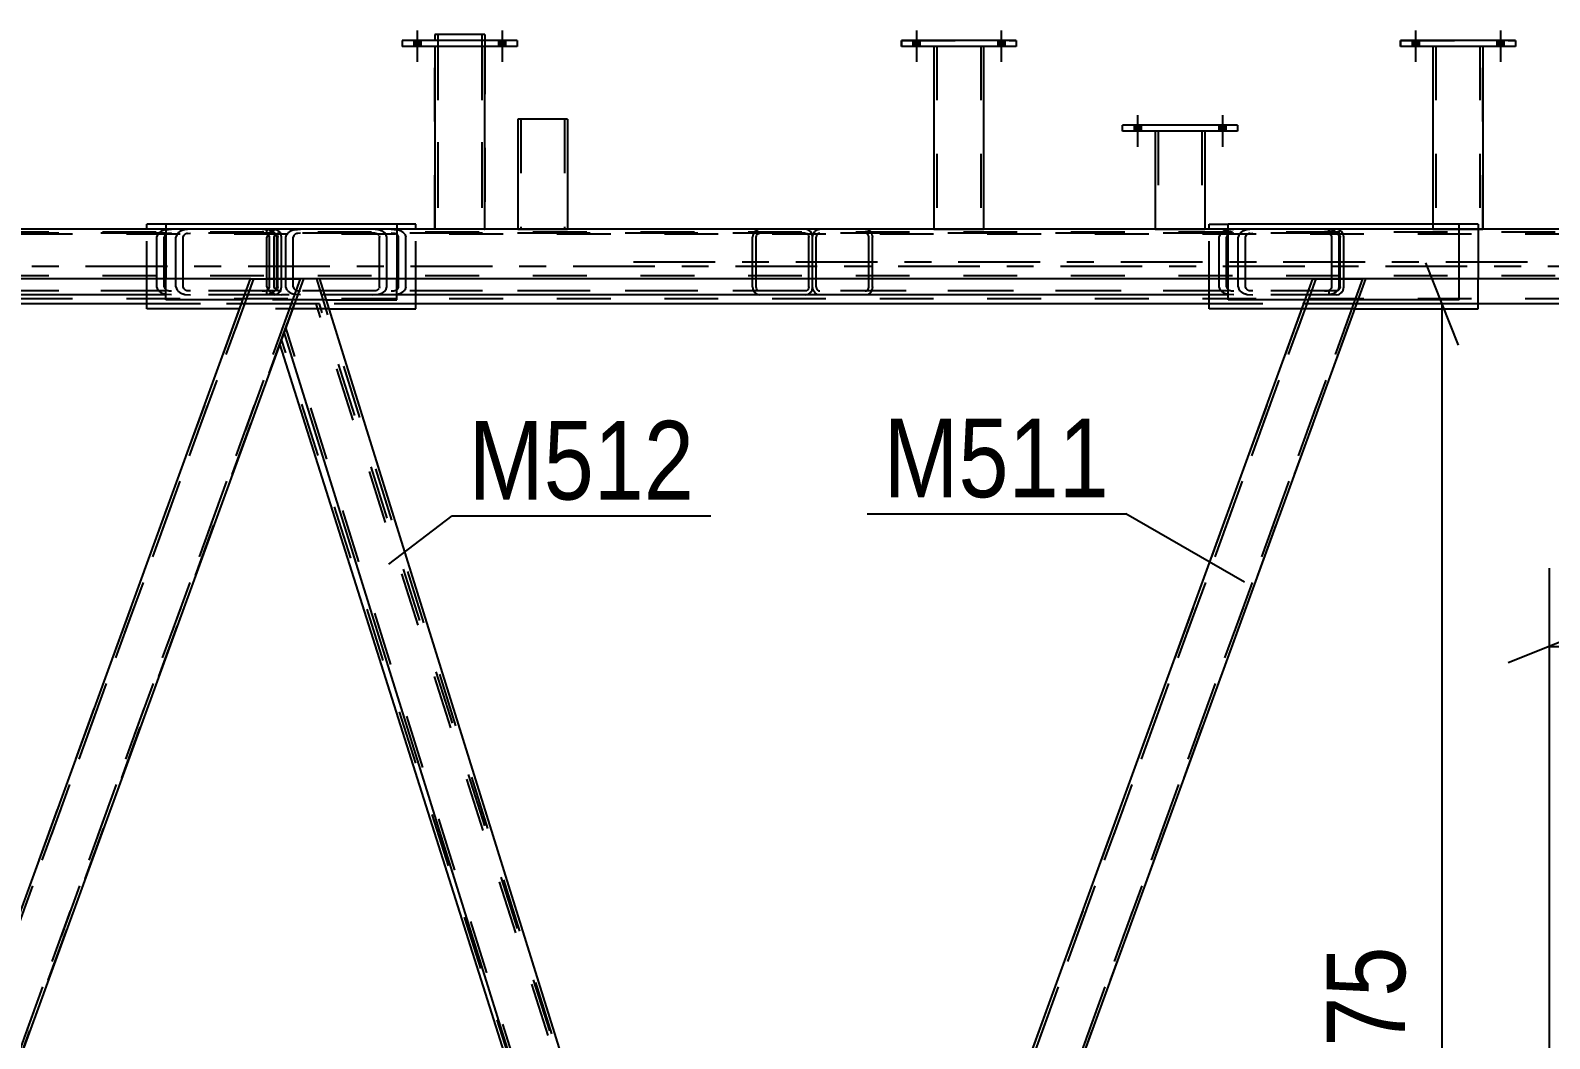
# Model space of a CAD drawing. Header units: millimetres. Extents: x -851 to 338, y -786 to 55.
# Drawn here: x 233 to 288.4, y -28.6 to 8.1 of the extents above; entities that cross this region are included whole.
import ezdxf

# ---------------------------------------------------------------- set-up
doc = ezdxf.new("R2010")
doc.units = ezdxf.units.MM
doc.linetypes.add('DXK_LINE_DOT2', pattern=[3.9198, 1.9599, -1.9599])
doc.linetypes.add('DXK_LINE_DOT3', pattern=[5.9187, 2.979, -0.9799, 0.9799, -0.9799])
doc.styles.add('Arial Narrow', font='ARIALN.TTF', dxfattribs={"height": 0.2})

# ---------------------------------------------------------------- blocks, each defined once
blk = doc.blocks.new('Part-232933133-59108 - 1369')
at = {"color": 2, "linetype": 'Continuous'}
for p, q in [((247.756, 7.564), (247.756, 0.909)), ((249.574, 0.909), (249.574, 7.564)), ((249.356, 0.908), (247.757, 0.908)), ((249.557, 0.908), (249.356, 0.908)), ((249.573, 0.908), (249.557, 0.908))]:
    blk.add_line(p, q, dxfattribs=at)
at = {"color": 7, "linetype": 'DXK_LINE_DOT2'}
for p, q in [((249.574, 7.564), (247.756, 7.564)), ((247.865, 7.564), (247.865, 0.908)), ((249.465, 7.564), (249.465, 0.908)), ((247.756, 0.909), (247.756, 0.908)), ((247.757, 0.908), (247.756, 0.908)), ((247.756, 0.908), (247.757, 0.908)), ((247.865, 0.908), (247.873, 0.908)), ((247.865, 0.908), (247.873, 0.908)), ((249.51, 0.908), (249.356, 0.908)), ((249.573, 0.908), (249.574, 0.908)), ((249.574, 0.908), (249.573, 0.908)), ((249.574, 0.909), (249.574, 0.908)), ((249.574, 0.908), (249.574, 0.909))]:
    blk.add_line(p, q, dxfattribs=at)
blk = doc.blocks.new('Bolt-232933133-59196 - 1369')
at = {"linetype": 'Continuous'}
for points in [[(283.61, 7.782), (283.356, 7.782), (283.356, 7.564), (283.61, 7.564)], [(283.61, 7.782), (283.356, 7.782), (283.356, 7.564), (283.61, 7.564)], [(286.701, 7.782), (286.447, 7.782), (286.447, 7.564), (286.701, 7.564)], [(286.701, 7.782), (286.447, 7.782), (286.447, 7.564), (286.701, 7.564)]]:
    blk.add_hatch(color=1, dxfattribs=at).paths.add_polyline_path(points)
at = {"color": 1, "linetype": 'Continuous'}
for p, q in [((283.356, 7.782), (283.356, 7.564)), ((283.356, 7.782), (283.356, 7.564)), ((283.483, 8.145), (283.483, 7)), ((283.483, 8.145), (283.483, 7)), ((283.61, 7.782), (283.61, 7.564)), ((283.61, 7.782), (283.61, 7.564)), ((286.447, 7.782), (286.447, 7.564)), ((286.447, 7.782), (286.447, 7.564)), ((286.574, 8.145), (286.574, 7)), ((286.574, 8.145), (286.574, 7)), ((286.701, 7.782), (286.701, 7.564)), ((286.701, 7.782), (286.701, 7.564))]:
    blk.add_line(p, q, dxfattribs=at)
blk = doc.blocks.new('Part-232933133-1674 - 1369')
at = {"color": 7, "linetype": 'DXK_LINE_DOT2'}
for p, q in [((312.089, 0.8), (-14.761, 0.8)), ((249.574, 0.909), (247.756, 0.909)), ((267.756, 0.909), (265.938, 0.909)), ((285.938, 0.909), (284.119, 0.909)), ((312.089, -0.8), (-14.761, -0.8)), ((243.57, -0.909), (241.036, -0.909)), ((281.668, -0.909), (279.734, -0.909))]:
    blk.add_line(p, q, dxfattribs=at)
at = {"color": 2, "linetype": 'Continuous'}
for p, q in [((247.756, 0.909), (231.392, 0.909)), ((265.938, 0.909), (249.574, 0.909)), ((284.119, 0.909), (267.756, 0.909)), ((302.301, 0.909), (285.938, 0.909)), ((241.036, -0.909), (204.873, -0.909)), ((279.734, -0.909), (243.57, -0.909)), ((312.089, -0.909), (281.668, -0.909))]:
    blk.add_line(p, q, dxfattribs=at)
blk = doc.blocks.new('Bolt-232933133-59197 - 1369')
at = {"linetype": 'Continuous'}
for points in [[(283.61, 7.782), (283.356, 7.782), (283.356, 7.564), (283.61, 7.564)], [(283.61, 7.782), (283.356, 7.782), (283.356, 7.564), (283.61, 7.564)], [(286.701, 7.782), (286.447, 7.782), (286.447, 7.564), (286.701, 7.564)], [(286.701, 7.782), (286.447, 7.782), (286.447, 7.564), (286.701, 7.564)]]:
    blk.add_hatch(color=1, dxfattribs=at).paths.add_polyline_path(points)
at = {"color": 1, "linetype": 'Continuous'}
for p, q in [((283.356, 7.782), (283.356, 7.564)), ((283.356, 7.782), (283.356, 7.564)), ((283.483, 8.145), (283.483, 7)), ((283.483, 8.145), (283.483, 7)), ((283.61, 7.782), (283.61, 7.564)), ((283.61, 7.782), (283.61, 7.564)), ((286.447, 7.782), (286.447, 7.564)), ((286.447, 7.782), (286.447, 7.564)), ((286.574, 8.145), (286.574, 7)), ((286.574, 8.145), (286.574, 7)), ((286.701, 7.782), (286.701, 7.564)), ((286.701, 7.782), (286.701, 7.564))]:
    blk.add_line(p, q, dxfattribs=at)
blk = doc.blocks.new('Part-232933133-1860 - 1369')
at = {"color": 2, "linetype": 'Continuous'}
for p, q in [((242.971, -0.909), (242.268, -2.841)), ((243.57, -0.909), (242.971, -0.909)), ((260.253, -54.431), (243.57, -0.909)), ((258.875, -56.12), (242.268, -2.841)), ((259.638, -56.12), (260.253, -54.431))]:
    blk.add_line(p, q, dxfattribs=at)
at = {"color": 7, "linetype": 'DXK_LINE_DOT2'}
for p, q in [((260.192, -54.6), (243.456, -0.909)), ((258.989, -56.12), (242.329, -2.672)), ((260.253, -54.431), (260.174, -54.65)), ((259.638, -56.12), (258.875, -56.12))]:
    blk.add_line(p, q, dxfattribs=at)
blk = doc.blocks.new('Part-232933133-59110 - 1369')
at = {"color": 2, "linetype": 'Continuous'}
for p, q in [((247.756, 8), (247.756, 7.782)), ((249.574, 8), (247.756, 8)), ((249.574, 8), (249.574, 7.782))]:
    blk.add_line(p, q, dxfattribs=at)
at = {"color": 7, "linetype": 'DXK_LINE_DOT2'}
for p, q in [((247.756, 0.908), (247.756, 7.782)), ((247.865, 8), (247.865, 0.908)), ((247.865, 8), (247.873, 8)), ((247.873, 8), (247.89, 8)), ((247.89, 8), (247.897, 8)), ((249.465, 8), (249.465, 0.908)), ((249.574, 7.782), (249.574, 0.908)), ((249.574, 0.908), (247.756, 0.908))]:
    blk.add_line(p, q, dxfattribs=at)
blk = doc.blocks.new('Part-232933133-59106 - 1369')
at = {"color": 7, "linetype": 'DXK_LINE_DOT2'}
for p, q in [((267.756, 7.564), (265.938, 7.564)), ((265.938, 7.564), (265.938, 0.908)), ((266.047, 7.564), (266.047, 0.908)), ((267.647, 7.564), (267.647, 0.908)), ((267.756, 0.908), (267.756, 7.564)), ((265.938, 0.908), (267.756, 0.908)), ((265.954, 0.908), (265.938, 0.908))]:
    blk.add_line(p, q, dxfattribs=at)
blk = doc.blocks.new('Part-232933133-1815 - 1369')
at = {"color": 7, "linetype": 'DXK_LINE_DOT2'}
for p, q in [((241.152, -0.909), (221.059, -56.114)), ((242.855, -0.909), (222.762, -56.115)), ((241.152, -0.909), (241.161, -0.909)), ((242.971, -0.909), (242.268, -2.841)), ((242.739, -0.909), (242.855, -0.909)), ((242.953, -0.909), (242.828, -0.909)), ((242.971, -0.909), (242.953, -0.909)), ((221.556, -54.431), (220.943, -56.114)), ((222.878, -56.115), (220.943, -56.114))]:
    blk.add_line(p, q, dxfattribs=at)
at = {"color": 2, "linetype": 'Continuous'}
for p, q in [((241.036, -0.909), (221.556, -54.431)), ((241.054, -0.909), (241.036, -0.909)), ((241.054, -0.909), (242.739, -0.909)), ((242.971, -0.909), (242.739, -0.909)), ((242.268, -2.841), (222.878, -56.115))]:
    blk.add_line(p, q, dxfattribs=at)
blk = doc.blocks.new('Part-232933133-2089 - 1369')
at = {"color": 2, "linetype": 'Continuous'}
for p, q in [((237.963, 1.09), (237.963, 0.909)), ((246.375, 1.09), (237.963, 1.09)), ((246.375, 1.09), (246.375, 0.909)), ((237.963, -1.673), (237.963, -0.909)), ((246.375, -1.673), (246.375, -0.909)), ((240.758, -1.673), (237.963, -1.673)), ((243.808, -1.673), (246.375, -1.673))]:
    blk.add_line(p, q, dxfattribs=at)
at = {"color": 7, "linetype": 'DXK_LINE_DOT2'}
for p, q in [((237.963, 0.909), (237.963, -0.909)), ((246.375, 0.909), (246.375, -0.909)), ((243.808, -1.673), (240.758, -1.673))]:
    blk.add_line(p, q, dxfattribs=at)
blk = doc.blocks.new('Bolt-232933133-59198 - 1369')
at = {"linetype": 'Continuous'}
for points in [[(265.428, 7.782), (265.174, 7.782), (265.174, 7.564), (265.428, 7.564)], [(265.428, 7.782), (265.174, 7.782), (265.174, 7.564), (265.428, 7.564)], [(268.519, 7.782), (268.265, 7.782), (268.265, 7.564), (268.519, 7.564)], [(268.519, 7.782), (268.265, 7.782), (268.265, 7.564), (268.519, 7.564)]]:
    blk.add_hatch(color=1, dxfattribs=at).paths.add_polyline_path(points)
at = {"color": 1, "linetype": 'Continuous'}
for p, q in [((265.174, 7.782), (265.174, 7.564)), ((265.174, 7.782), (265.174, 7.564)), ((265.301, 8.145), (265.301, 7)), ((265.301, 8.145), (265.301, 7)), ((265.428, 7.782), (265.428, 7.564)), ((265.428, 7.782), (265.428, 7.564)), ((268.265, 7.782), (268.265, 7.564)), ((268.265, 7.782), (268.265, 7.564)), ((268.392, 8.145), (268.392, 7)), ((268.392, 8.145), (268.392, 7)), ((268.519, 7.782), (268.519, 7.564)), ((268.519, 7.782), (268.519, 7.564))]:
    blk.add_line(p, q, dxfattribs=at)
blk = doc.blocks.new('Part-232933133-1887 - 1369')
at = {"color": 7, "linetype": 'DXK_LINE_DOT2'}
for p, q in [((279.403, -1.819), (259.715, -55.909)), ((279.519, -1.819), (259.831, -55.909)), ((281.221, -1.819), (261.534, -55.909)), ((261.65, -55.909), (281.337, -1.819)), ((281.337, -1.819), (279.403, -1.819)), ((259.715, -55.909), (261.65, -55.909)), ((259.733, -55.909), (259.715, -55.909))]:
    blk.add_line(p, q, dxfattribs=at)
blk = doc.blocks.new('Part-232933133-1889 - 1369')
at = {"color": 7, "linetype": 'DXK_LINE_DOT2'}
for p, q in [((242.64, -1.819), (242.11, -3.276)), ((243.555, -1.819), (242.64, -1.819)), ((260.184, -54.62), (243.441, -1.819)), ((260.245, -54.452), (243.555, -1.819)), ((258.915, -55.909), (242.171, -3.108)), ((259.715, -55.909), (260.245, -54.452)), ((258.8, -55.909), (258.742, -55.728)), ((258.8, -55.909), (259.715, -55.909))]:
    blk.add_line(p, q, dxfattribs=at)
at = {"color": 2, "linetype": 'Continuous'}
blk.add_line((258.742, -55.728), (242.11, -3.276), dxfattribs=at)
blk = doc.blocks.new('Part-232933133-1890 - 1369')
at = {"color": 7, "linetype": 'DXK_LINE_DOT2'}
for p, q in [((240.705, -1.819), (221.018, -55.91)), ((240.821, -1.819), (221.134, -55.91)), ((242.524, -1.819), (222.836, -55.91)), ((222.953, -55.91), (242.64, -1.819)), ((242.64, -1.819), (240.705, -1.819)), ((221.018, -55.91), (222.953, -55.91)), ((221.035, -55.91), (221.018, -55.91))]:
    blk.add_line(p, q, dxfattribs=at)
blk = doc.blocks.new('Part-232933133-1895 - 1369')
at = {"color": 7, "linetype": 'DXK_LINE_DOT2'}
for p, q in [((279.85, -0.909), (259.754, -56.12)), ((281.552, -0.909), (261.457, -56.121)), ((279.85, -0.909), (279.859, -0.909)), ((281.436, -0.909), (281.552, -0.909)), ((281.651, -0.909), (281.525, -0.909)), ((281.668, -0.909), (281.651, -0.909)), ((260.253, -54.431), (259.638, -56.12)), ((259.638, -56.12), (261.573, -56.121))]:
    blk.add_line(p, q, dxfattribs=at)
at = {"color": 2, "linetype": 'Continuous'}
for p, q in [((279.734, -0.909), (260.253, -54.431)), ((261.573, -56.121), (281.668, -0.909)), ((279.751, -0.909), (279.734, -0.909)), ((279.751, -0.909), (281.436, -0.909)), ((281.668, -0.909), (281.436, -0.909))]:
    blk.add_line(p, q, dxfattribs=at)
blk = doc.blocks.new('Part-232933133-1903 - 1369')
at = {"color": 7, "linetype": 'DXK_LINE_DOT2'}
for p, q in [((241.685, 0.729), (241.644, 0.618)), ((241.644, -1.2), (241.644, 0.618)), ((241.909, 0.618), (241.929, 0.673)), ((241.909, -1.2), (241.909, 0.618)), ((242.174, 0.909), (241.971, 0.887)), ((242.072, 0.752), (242.174, 0.763)), ((280.171, 0.909), (242.174, 0.909)), ((280.171, 0.763), (242.174, 0.763)), ((245.685, 0.887), (245.482, 0.909)), ((245.482, 0.763), (245.583, 0.752)), ((245.727, 0.673), (245.747, 0.618)), ((245.747, -1.2), (245.747, 0.618)), ((246.011, 0.618), (245.971, 0.729)), ((246.011, -1.2), (246.011, 0.618)), ((276.333, 0.618), (276.374, 0.729)), ((276.333, -1.2), (276.333, 0.618)), ((276.618, 0.673), (276.598, 0.618)), ((276.598, -1.2), (276.598, 0.618)), ((276.66, 0.887), (276.863, 0.909)), ((276.863, 0.763), (276.761, 0.752)), ((280.171, 0.909), (280.374, 0.887)), ((280.272, 0.752), (280.171, 0.763)), ((280.436, 0.618), (280.416, 0.673)), ((280.436, -1.2), (280.436, 0.618)), ((280.66, 0.729), (280.663, 0.721)), ((280.663, 0.721), (280.7, 0.618)), ((280.7, -1.2), (280.7, 0.618)), ((241.644, -1.2), (241.685, -1.312)), ((241.929, -1.256), (241.909, -1.2)), ((241.971, -1.469), (242.174, -1.491)), ((242.174, -1.346), (242.072, -1.335)), ((280.171, -1.346), (242.174, -1.346)), ((246.375, -1.491), (242.174, -1.491)), ((245.583, -1.335), (245.482, -1.346)), ((245.482, -1.491), (245.685, -1.469)), ((245.747, -1.2), (245.727, -1.256)), ((245.971, -1.312), (246.011, -1.2)), ((280.171, -1.491), (261.782, -1.491)), ((276.374, -1.312), (276.333, -1.2)), ((276.598, -1.2), (276.618, -1.256)), ((276.863, -1.491), (276.66, -1.469)), ((276.761, -1.335), (276.863, -1.346)), ((280.171, -1.346), (280.272, -1.335)), ((280.374, -1.469), (280.171, -1.491)), ((280.416, -1.256), (280.436, -1.2)), ((280.68, -1.256), (280.66, -1.312)), ((280.7, -1.2), (280.68, -1.256))]:
    blk.add_line(p, q, dxfattribs=at)
at = {"color": 2, "linetype": 'Continuous'}
blk.add_line((261.782, -1.491), (246.375, -1.491), dxfattribs=at)
at = {"color": 7, "linetype": 'DXK_LINE_DOT2'}
for centre, radius, start, end in [((242.053, 0.398), 0.495, 99.5181, 138.0637), ((242.113, 0.508), 0.248, 99.5181, 138.0637), ((245.542, 0.508), 0.248, 41.9361, 80.4817), ((245.603, 0.398), 0.495, 41.9361, 80.4817), ((276.742, 0.398), 0.495, 99.5181, 138.0637), ((276.802, 0.508), 0.248, 99.5181, 138.0637), ((280.231, 0.508), 0.248, 41.9361, 80.4817), ((280.292, 0.398), 0.495, 41.9361, 80.4817), ((242.053, -0.981), 0.495, 221.9361, 260.4817), ((242.113, -1.091), 0.248, 221.9361, 260.4817), ((245.542, -1.091), 0.248, 279.5181, 318.0637), ((245.603, -0.981), 0.495, 279.5181, 318.0637), ((276.742, -0.981), 0.495, 221.9361, 260.4817), ((276.802, -1.091), 0.248, 221.9361, 260.4817), ((280.231, -1.091), 0.248, 279.5181, 318.0637), ((280.292, -0.981), 0.495, 279.5181, 318.0637)]:
    blk.add_arc(centre, radius, start, end, dxfattribs=at)
blk = doc.blocks.new('Part-232933133-1906 - 1369')
at = {"color": 7, "linetype": 'DXK_LINE_DOT2'}
for p, q in [((261.518, 0.618), (261.538, 0.729)), ((261.518, -0.909), (261.518, 0.618)), ((261.538, 0.729), (261.595, 0.823)), ((261.595, 0.823), (261.681, 0.887)), ((261.66, 0.673), (261.65, 0.618)), ((261.65, -1.2), (261.65, 0.618)), ((261.689, 0.721), (261.66, 0.673)), ((261.681, 0.887), (261.782, 0.909)), ((261.732, 0.752), (261.689, 0.721)), ((261.782, 0.763), (261.732, 0.752)), ((280.602, 0.909), (261.782, 0.909)), ((280.602, 0.763), (261.782, 0.763)), ((263.437, 0.909), (263.538, 0.887)), ((263.487, 0.752), (263.437, 0.763)), ((263.53, 0.721), (263.487, 0.752)), ((263.559, 0.673), (263.53, 0.721)), ((263.538, 0.887), (263.624, 0.823)), ((263.569, 0.618), (263.559, 0.673)), ((263.569, -1.2), (263.569, 0.618)), ((263.624, 0.823), (263.681, 0.729)), ((263.681, 0.729), (263.701, 0.618)), ((263.701, -1.2), (263.701, 0.618)), ((277.064, 0.729), (277.024, 0.618)), ((277.024, -1.2), (277.024, 0.618)), ((277.288, 0.618), (277.309, 0.673)), ((277.288, -1.2), (277.288, 0.618)), ((277.553, 0.909), (277.351, 0.887)), ((277.452, 0.752), (277.553, 0.763)), ((280.342, 0.763), (280.342, 0.909)), ((280.703, 0.887), (280.602, 0.909)), ((280.602, 0.763), (280.652, 0.752)), ((280.652, 0.752), (280.695, 0.721)), ((280.695, 0.721), (280.724, 0.673)), ((280.789, 0.823), (280.703, 0.887)), ((280.724, 0.673), (280.734, 0.618)), ((280.734, -1.2), (280.734, 0.618)), ((280.846, 0.729), (280.789, 0.823)), ((280.866, 0.618), (280.846, 0.729)), ((280.866, -1.2), (280.866, 0.618)), ((261.65, -1.2), (261.66, -1.256)), ((261.66, -1.256), (261.689, -1.303)), ((261.689, -1.303), (261.732, -1.335)), ((261.732, -1.335), (261.782, -1.346)), ((280.602, -1.346), (261.782, -1.346)), ((263.437, -1.346), (263.487, -1.335)), ((263.538, -1.469), (263.437, -1.491)), ((263.487, -1.335), (263.53, -1.303)), ((263.53, -1.303), (263.559, -1.256)), ((263.624, -1.406), (263.538, -1.469)), ((263.559, -1.256), (263.569, -1.2)), ((263.681, -1.312), (263.624, -1.406)), ((263.701, -1.2), (263.681, -1.312)), ((280.602, -1.491), (276.66, -1.491)), ((277.024, -1.2), (277.064, -1.312)), ((277.309, -1.256), (277.288, -1.2)), ((277.351, -1.469), (277.553, -1.491)), ((277.553, -1.346), (277.452, -1.335)), ((280.342, -1.491), (280.342, -1.346)), ((280.652, -1.335), (280.602, -1.346)), ((280.602, -1.491), (280.703, -1.469)), ((280.695, -1.303), (280.652, -1.335)), ((280.724, -1.256), (280.695, -1.303)), ((280.703, -1.469), (280.789, -1.406)), ((280.734, -1.2), (280.724, -1.256)), ((280.789, -1.406), (280.846, -1.312)), ((280.846, -1.312), (280.866, -1.2))]:
    blk.add_line(p, q, dxfattribs=at)
at = {"color": 7, "linetype": 'DXK_LINE_DOT3'}
blk.add_line((287.562, -0.291), (254.255, -0.291), dxfattribs=at)
at = {"color": 2, "linetype": 'Continuous'}
for p, q in [((261.518, -1.2), (261.518, -0.909)), ((261.538, -1.312), (261.518, -1.2)), ((261.595, -1.406), (261.538, -1.312)), ((261.681, -1.469), (261.595, -1.406)), ((261.782, -1.491), (261.681, -1.469)), ((276.66, -1.491), (261.782, -1.491))]:
    blk.add_line(p, q, dxfattribs=at)
at = {"color": 7, "linetype": 'DXK_LINE_DOT2'}
for centre, radius, start, end in [((277.432, 0.398), 0.495, 99.5181, 138.0637), ((277.493, 0.508), 0.248, 99.5181, 138.0637), ((277.432, -0.981), 0.495, 221.9361, 260.4817), ((277.493, -1.091), 0.248, 221.9361, 260.4817)]:
    blk.add_arc(centre, radius, start, end, dxfattribs=at)
blk = doc.blocks.new('Part-232933133-1909 - 1369')
at = {"color": 7, "linetype": 'DXK_LINE_DOT2'}
for p, q in [((202.987, 0.729), (202.947, 0.618)), ((202.947, -1.2), (202.947, 0.618)), ((203.212, 0.618), (203.232, 0.673)), ((203.212, -1.2), (203.212, 0.618)), ((203.476, 0.909), (203.274, 0.887)), ((203.375, 0.752), (203.476, 0.763)), ((241.474, 0.909), (203.476, 0.909)), ((241.474, 0.763), (203.476, 0.763)), ((206.987, 0.887), (206.785, 0.909)), ((206.785, 0.763), (206.886, 0.752)), ((207.029, 0.673), (207.049, 0.618)), ((207.049, -1.2), (207.049, 0.618)), ((207.314, 0.618), (207.274, 0.729)), ((207.314, -1.2), (207.314, 0.618)), ((237.636, 0.618), (237.676, 0.729)), ((237.636, -1.2), (237.636, 0.618)), ((237.921, 0.673), (237.901, 0.618)), ((237.901, -1.2), (237.901, 0.618)), ((237.963, 0.887), (238.165, 0.909)), ((238.165, 0.763), (238.064, 0.752)), ((241.474, 0.909), (241.676, 0.887)), ((241.575, 0.752), (241.474, 0.763)), ((241.738, 0.618), (241.718, 0.673)), ((241.738, -1.2), (241.738, 0.618)), ((241.963, 0.729), (241.971, 0.708)), ((241.971, 0.708), (242.003, 0.618)), ((242.003, -1.2), (242.003, 0.618)), ((202.947, -1.2), (202.987, -1.312)), ((203.232, -1.256), (203.212, -1.2)), ((203.274, -1.469), (203.476, -1.491)), ((203.476, -1.346), (203.375, -1.335)), ((241.474, -1.346), (203.476, -1.346)), ((207.678, -1.491), (203.476, -1.491)), ((206.886, -1.335), (206.785, -1.346)), ((206.785, -1.491), (206.987, -1.469)), ((207.049, -1.2), (207.029, -1.256)), ((207.274, -1.312), (207.314, -1.2)), ((241.474, -1.491), (223.085, -1.491)), ((237.676, -1.312), (237.636, -1.2)), ((237.901, -1.2), (237.921, -1.256)), ((238.165, -1.491), (237.963, -1.469)), ((238.064, -1.335), (238.165, -1.346)), ((241.474, -1.346), (241.575, -1.335)), ((241.676, -1.469), (241.474, -1.491)), ((241.718, -1.256), (241.738, -1.2)), ((241.983, -1.256), (241.963, -1.312)), ((242.003, -1.2), (241.983, -1.256))]:
    blk.add_line(p, q, dxfattribs=at)
at = {"color": 2, "linetype": 'Continuous'}
blk.add_line((223.085, -1.491), (207.678, -1.491), dxfattribs=at)
at = {"color": 7, "linetype": 'DXK_LINE_DOT2'}
for centre, radius, start, end in [((203.356, 0.398), 0.495, 99.5181, 138.0637), ((203.416, 0.508), 0.248, 99.5181, 138.0637), ((206.845, 0.508), 0.248, 41.9361, 80.4817), ((206.905, 0.398), 0.495, 41.9361, 80.4817), ((238.045, 0.398), 0.495, 99.5181, 138.0637), ((238.105, 0.508), 0.248, 99.5181, 138.0637), ((241.534, 0.508), 0.248, 41.9361, 80.4817), ((241.594, 0.398), 0.495, 41.9361, 80.4817), ((203.356, -0.981), 0.495, 221.9361, 260.4817), ((203.416, -1.091), 0.248, 221.9361, 260.4817), ((206.845, -1.091), 0.248, 279.5181, 318.0637), ((206.905, -0.981), 0.495, 279.5181, 318.0637), ((238.045, -0.981), 0.495, 221.9361, 260.4817), ((238.105, -1.091), 0.248, 221.9361, 260.4817), ((241.534, -1.091), 0.248, 279.5181, 318.0637), ((241.594, -0.981), 0.495, 279.5181, 318.0637)]:
    blk.add_arc(centre, radius, start, end, dxfattribs=at)
blk = doc.blocks.new('Part-232933133-1912 - 1369')
at = {"color": 7, "linetype": 'DXK_LINE_DOT2'}
for p, q in [((222.82, 0.618), (222.84, 0.729)), ((222.82, -0.909), (222.82, 0.618)), ((222.84, 0.729), (222.898, 0.823)), ((222.898, 0.823), (222.984, 0.887)), ((222.963, 0.673), (222.953, 0.618)), ((222.953, -1.2), (222.953, 0.618)), ((222.991, 0.721), (222.963, 0.673)), ((222.984, 0.887), (223.085, 0.909)), ((223.034, 0.752), (222.991, 0.721)), ((223.085, 0.763), (223.034, 0.752)), ((241.904, 0.909), (223.085, 0.909)), ((241.904, 0.763), (223.085, 0.763)), ((224.739, 0.909), (224.84, 0.887)), ((224.79, 0.752), (224.739, 0.763)), ((224.833, 0.721), (224.79, 0.752)), ((224.861, 0.673), (224.833, 0.721)), ((224.84, 0.887), (224.926, 0.823)), ((224.872, 0.618), (224.861, 0.673)), ((224.872, -1.2), (224.872, 0.618)), ((224.926, 0.823), (224.984, 0.729)), ((224.984, 0.729), (225.004, 0.618)), ((225.004, -1.2), (225.004, 0.618)), ((238.367, 0.729), (238.326, 0.618)), ((238.326, -1.2), (238.326, 0.618)), ((238.591, 0.618), (238.611, 0.673)), ((238.591, -1.2), (238.591, 0.618)), ((238.856, 0.909), (238.653, 0.887)), ((238.755, 0.752), (238.856, 0.763)), ((241.644, 0.763), (241.644, 0.909)), ((242.006, 0.887), (241.904, 0.909)), ((241.904, 0.763), (241.955, 0.752)), ((241.955, 0.752), (241.998, 0.721)), ((241.998, 0.721), (242.027, 0.673)), ((242.091, 0.823), (242.006, 0.887)), ((242.027, 0.673), (242.037, 0.618)), ((242.037, -1.2), (242.037, 0.618)), ((242.149, 0.729), (242.091, 0.823)), ((242.169, 0.618), (242.149, 0.729)), ((242.169, -1.2), (242.169, 0.618)), ((222.953, -1.2), (222.963, -1.256)), ((222.963, -1.256), (222.991, -1.303)), ((222.991, -1.303), (223.034, -1.335)), ((223.034, -1.335), (223.085, -1.346)), ((241.904, -1.346), (223.085, -1.346)), ((224.739, -1.346), (224.79, -1.335)), ((224.84, -1.469), (224.739, -1.491)), ((224.79, -1.335), (224.833, -1.303)), ((224.833, -1.303), (224.861, -1.256)), ((224.926, -1.406), (224.84, -1.469)), ((224.861, -1.256), (224.872, -1.2)), ((224.984, -1.312), (224.926, -1.406)), ((225.004, -1.2), (224.984, -1.312)), ((241.904, -1.491), (237.963, -1.491)), ((238.326, -1.2), (238.367, -1.312)), ((238.611, -1.256), (238.591, -1.2)), ((238.653, -1.469), (238.856, -1.491)), ((238.856, -1.346), (238.755, -1.335)), ((241.644, -1.491), (241.644, -1.346)), ((241.955, -1.335), (241.904, -1.346)), ((241.904, -1.491), (242.006, -1.469)), ((241.998, -1.303), (241.955, -1.335)), ((242.027, -1.256), (241.998, -1.303)), ((242.006, -1.469), (242.091, -1.406)), ((242.037, -1.2), (242.027, -1.256)), ((242.091, -1.406), (242.149, -1.312)), ((242.149, -1.312), (242.169, -1.2))]:
    blk.add_line(p, q, dxfattribs=at)
at = {"color": 2, "linetype": 'Continuous'}
for p, q in [((222.82, -1.2), (222.82, -0.909)), ((222.84, -1.312), (222.82, -1.2)), ((222.898, -1.406), (222.84, -1.312)), ((222.984, -1.469), (222.898, -1.406)), ((223.085, -1.491), (222.984, -1.469)), ((237.963, -1.491), (223.085, -1.491))]:
    blk.add_line(p, q, dxfattribs=at)
at = {"color": 7, "linetype": 'DXK_LINE_DOT2'}
for centre, radius, start, end in [((238.735, 0.398), 0.495, 99.5181, 138.0637), ((238.795, 0.508), 0.248, 99.5181, 138.0637), ((238.735, -0.981), 0.495, 221.9361, 260.4817), ((238.795, -1.091), 0.248, 221.9361, 260.4817)]:
    blk.add_arc(centre, radius, start, end, dxfattribs=at)
blk = doc.blocks.new('Part-232933133-59163 - 1369')
at = {"color": 2, "linetype": 'Continuous'}
for p, q in [((252.595, 4.91), (250.777, 4.91)), ((250.777, 4.91), (250.777, 0.909)), ((252.595, 4.91), (252.595, 0.909))]:
    blk.add_line(p, q, dxfattribs=at)
at = {"color": 7, "linetype": 'DXK_LINE_DOT2'}
for p, q in [((250.886, 4.91), (250.886, 0.908)), ((250.886, 4.91), (250.894, 4.91)), ((250.894, 4.91), (250.912, 4.91)), ((250.912, 4.91), (250.918, 4.91)), ((252.486, 4.91), (252.486, 0.908)), ((250.777, 0.909), (250.777, 0.908)), ((250.777, 0.908), (252.595, 0.908)), ((252.595, 0.908), (252.595, 0.909)), ((252.595, 0.909), (252.595, 0.908))]:
    blk.add_line(p, q, dxfattribs=at)
blk = doc.blocks.new('Part-232933133-59109 - 1369')
at = {"color": 2, "linetype": 'Continuous'}
for p, q in [((246.574, 7.782), (246.574, 7.564)), ((250.756, 7.782), (246.574, 7.782)), ((250.756, 7.782), (250.756, 7.564)), ((250.756, 7.564), (246.574, 7.564))]:
    blk.add_line(p, q, dxfattribs=at)
blk = doc.blocks.new('Part-232933133-1984 - 1369')
at = {"color": 7, "linetype": 'DXK_LINE_DOT2'}
for p, q in [((309.041, 0.909), (-9.099, 0.909)), ((309.041, 0.727), (-9.099, 0.727)), ((309.041, -1.637), (-9.099, -1.637)), ((308.768, -1.819), (5.088, -1.819)), ((247.066, -1.819), (237.272, -1.819)), ((285.763, -1.819), (275.97, -1.819))]:
    blk.add_line(p, q, dxfattribs=at)
at = {"color": 7, "linetype": 'DXK_LINE_DOT3'}
blk.add_line((309.041, -0.455), (-9.099, -0.455), dxfattribs=at)
at = {"color": 2, "linetype": 'Continuous'}
for p, q in [((237.272, -1.819), (208.368, -1.819)), ((275.97, -1.819), (247.066, -1.819)), ((307.223, -1.819), (285.763, -1.819))]:
    blk.add_line(p, q, dxfattribs=at)
blk = doc.blocks.new('Part-232933133-2025 - 1369')
at = {"color": 7, "linetype": 'DXK_LINE_DOT2'}
for p, q in [((242.335, 0.618), (242.372, 0.721)), ((242.335, -1.2), (242.335, 0.618)), ((242.372, 0.721), (242.375, 0.729)), ((242.62, 0.673), (242.6, 0.618)), ((242.6, -1.2), (242.6, 0.618)), ((242.662, 0.887), (242.864, 0.909)), ((242.864, 0.763), (242.763, 0.752)), ((261.253, 0.909), (242.864, 0.909)), ((261.253, 0.763), (242.864, 0.763)), ((246.173, 0.909), (246.375, 0.887)), ((246.274, 0.752), (246.173, 0.763)), ((246.437, 0.618), (246.417, 0.673)), ((246.437, -1.2), (246.437, 0.618)), ((246.662, 0.729), (246.702, 0.618)), ((246.702, -1.2), (246.702, 0.618)), ((259.354, 0.729), (259.334, 0.618)), ((259.334, -1.2), (259.334, 0.618)), ((259.412, 0.823), (259.354, 0.729)), ((259.497, 0.887), (259.412, 0.823)), ((259.466, 0.618), (259.476, 0.673)), ((259.466, -1.2), (259.466, 0.618)), ((259.476, 0.673), (259.505, 0.721)), ((259.599, 0.909), (259.497, 0.887)), ((259.505, 0.721), (259.548, 0.752)), ((259.548, 0.752), (259.599, 0.763)), ((261.354, 0.887), (261.253, 0.909)), ((261.253, 0.763), (261.304, 0.752)), ((261.304, 0.752), (261.347, 0.721)), ((261.347, 0.721), (261.375, 0.673)), ((261.44, 0.823), (261.354, 0.887)), ((261.375, 0.673), (261.385, 0.618)), ((261.385, -1.2), (261.385, 0.618)), ((261.498, 0.729), (261.44, 0.823)), ((261.518, 0.618), (261.498, 0.729)), ((261.518, -1.2), (261.518, 0.618)), ((242.355, -1.256), (242.335, -1.2)), ((242.375, -1.312), (242.355, -1.256)), ((242.6, -1.2), (242.62, -1.256)), ((242.864, -1.491), (242.662, -1.469)), ((242.763, -1.335), (242.864, -1.346)), ((261.253, -1.346), (242.864, -1.346)), ((261.253, -1.491), (242.864, -1.491)), ((246.173, -1.346), (246.274, -1.335)), ((246.375, -1.469), (246.173, -1.491)), ((246.417, -1.256), (246.437, -1.2)), ((246.702, -1.2), (246.662, -1.312)), ((259.334, -1.2), (259.354, -1.312)), ((259.354, -1.312), (259.412, -1.406)), ((259.412, -1.406), (259.497, -1.469)), ((259.476, -1.256), (259.466, -1.2)), ((259.505, -1.303), (259.476, -1.256)), ((259.497, -1.469), (259.599, -1.491)), ((259.548, -1.335), (259.505, -1.303)), ((259.599, -1.346), (259.548, -1.335)), ((261.304, -1.335), (261.253, -1.346)), ((261.253, -1.491), (261.354, -1.469)), ((261.347, -1.303), (261.304, -1.335)), ((261.375, -1.256), (261.347, -1.303)), ((261.354, -1.469), (261.44, -1.406)), ((261.385, -1.2), (261.375, -1.256)), ((261.44, -1.406), (261.498, -1.312)), ((261.498, -1.312), (261.518, -1.2))]:
    blk.add_line(p, q, dxfattribs=at)
for centre, radius, start, end in [((242.744, 0.398), 0.495, 99.5181, 138.0637), ((242.804, 0.508), 0.248, 99.5181, 138.0637), ((246.233, 0.508), 0.248, 41.9361, 80.4817), ((246.293, 0.398), 0.495, 41.9361, 80.4817), ((242.744, -0.981), 0.495, 221.9361, 260.4817), ((242.804, -1.091), 0.248, 221.9361, 260.4817), ((246.233, -1.091), 0.248, 279.5181, 318.0637), ((246.293, -0.981), 0.495, 279.5181, 318.0637)]:
    blk.add_arc(centre, radius, start, end, dxfattribs=at)
blk = doc.blocks.new('Part-232933133-2047 - 1369')
at = {"color": 2, "linetype": 'Continuous'}
for p, q in [((275.97, 0.909), (275.97, 1.09)), ((275.97, 1.09), (276.66, 1.09)), ((285.763, -2), (285.763, -0.909)), ((275.97, -2), (275.97, -1.491)), ((279.336, -2), (275.97, -2)), ((281.271, -2), (285.763, -2))]:
    blk.add_line(p, q, dxfattribs=at)
at = {"color": 7, "linetype": 'DXK_LINE_DOT2'}
for p, q in [((275.97, -1.491), (275.97, 0.909)), ((285.763, 1.09), (276.66, 1.09)), ((285.763, 1.09), (285.763, -0.909)), ((281.271, -2), (279.336, -2))]:
    blk.add_line(p, q, dxfattribs=at)
blk = doc.blocks.new('Part-232933133-2050 - 1369')
at = {"color": 2, "linetype": 'Continuous'}
for p, q in [((237.272, 0.909), (237.272, 1.09)), ((237.963, 1.09), (237.272, 1.09)), ((247.066, 1.09), (246.375, 1.09)), ((247.066, 0.909), (247.066, 1.09)), ((237.272, -2), (237.272, -1.491)), ((247.066, -2), (247.066, -1.491)), ((240.639, -2), (237.272, -2)), ((243.91, -2), (247.066, -2))]:
    blk.add_line(p, q, dxfattribs=at)
at = {"color": 7, "linetype": 'DXK_LINE_DOT2'}
for p, q in [((237.272, -1.491), (237.272, 0.909)), ((246.375, 1.09), (237.963, 1.09)), ((247.066, -1.491), (247.066, 0.909)), ((243.91, -2), (240.639, -2))]:
    blk.add_line(p, q, dxfattribs=at)
blk = doc.blocks.new('Part-232933133-2092 - 1369')
at = {"color": 2, "linetype": 'Continuous'}
for p, q in [((284.119, 1.09), (276.66, 1.09)), ((276.66, 0.909), (276.66, 1.09)), ((276.66, -1.673), (276.66, -0.909)), ((285.073, -1.673), (285.073, -0.909)), ((279.455, -1.673), (276.66, -1.673)), ((285.073, -1.673), (281.39, -1.673))]:
    blk.add_line(p, q, dxfattribs=at)
at = {"color": 7, "linetype": 'DXK_LINE_DOT2'}
for p, q in [((276.66, -0.909), (276.66, 0.909)), ((285.073, 1.09), (284.119, 1.09)), ((285.073, -0.909), (285.073, 1.09)), ((281.39, -1.673), (279.455, -1.673))]:
    blk.add_line(p, q, dxfattribs=at)
blk = doc.blocks.new('Part-232933133-59101 - 1369')
at = {"color": 2, "linetype": 'Continuous'}
for p, q in [((282.938, 7.782), (282.938, 7.564)), ((287.119, 7.782), (282.938, 7.782)), ((287.119, 7.782), (287.119, 7.564)), ((287.119, 7.564), (282.938, 7.564))]:
    blk.add_line(p, q, dxfattribs=at)
blk = doc.blocks.new('Part-232933133-59100 - 1369')
at = {"color": 2, "linetype": 'Continuous'}
for p, q in [((284.119, 7.564), (284.119, 0.909)), ((285.938, 7.564), (285.938, 0.909)), ((285.719, 0.908), (284.121, 0.908)), ((285.921, 0.908), (285.719, 0.908)), ((285.936, 0.908), (285.921, 0.908))]:
    blk.add_line(p, q, dxfattribs=at)
at = {"color": 7, "linetype": 'DXK_LINE_DOT2'}
for p, q in [((285.938, 7.564), (284.119, 7.564)), ((284.228, 7.564), (284.228, 0.908)), ((285.828, 7.564), (285.828, 0.908)), ((284.119, 0.909), (284.119, 0.908)), ((284.121, 0.908), (284.119, 0.908)), ((284.119, 0.908), (284.121, 0.908)), ((284.228, 0.908), (284.237, 0.908)), ((284.237, 0.908), (284.254, 0.908)), ((284.254, 0.908), (284.26, 0.908)), ((285.719, 0.908), (285.874, 0.908)), ((285.936, 0.908), (285.938, 0.908)), ((285.938, 0.908), (285.936, 0.908)), ((285.938, 0.909), (285.938, 0.908)), ((285.938, 0.908), (285.938, 0.909))]:
    blk.add_line(p, q, dxfattribs=at)
blk = doc.blocks.new('Part-232933133-59102 - 1369')
at = {"color": 7, "linetype": 'DXK_LINE_DOT2'}
for p, q in [((285.938, 7.564), (284.119, 7.564)), ((284.119, 7.564), (284.119, 0.908)), ((284.228, 7.564), (284.228, 0.908)), ((285.828, 7.564), (285.828, 0.908)), ((285.938, 0.908), (285.938, 7.564)), ((284.119, 0.908), (285.938, 0.908)), ((284.136, 0.908), (284.119, 0.908))]:
    blk.add_line(p, q, dxfattribs=at)
blk = doc.blocks.new('Part-232933133-59103 - 1369')
at = {"color": 7, "linetype": 'DXK_LINE_DOT2'}
for p, q in [((282.938, 7.564), (282.938, 7.782)), ((282.938, 7.782), (287.119, 7.782)), ((287.119, 7.782), (287.119, 7.564)), ((287.119, 7.564), (282.938, 7.564))]:
    blk.add_line(p, q, dxfattribs=at)
blk = doc.blocks.new('Part-232933133-59104 - 1369')
at = {"color": 2, "linetype": 'Continuous'}
for p, q in [((265.938, 7.564), (265.938, 0.909)), ((267.756, 0.909), (267.756, 7.564)), ((267.538, 0.908), (265.939, 0.908)), ((267.739, 0.908), (267.538, 0.908)), ((267.754, 0.908), (267.739, 0.908))]:
    blk.add_line(p, q, dxfattribs=at)
at = {"color": 7, "linetype": 'DXK_LINE_DOT2'}
for p, q in [((267.756, 7.564), (265.938, 7.564)), ((266.047, 7.564), (266.047, 0.908)), ((267.647, 7.564), (267.647, 0.908)), ((265.938, 0.909), (265.938, 0.908)), ((265.939, 0.908), (265.938, 0.908)), ((265.938, 0.908), (265.939, 0.908)), ((266.047, 0.908), (266.055, 0.908)), ((266.047, 0.908), (266.055, 0.908)), ((267.692, 0.908), (267.538, 0.908)), ((267.754, 0.908), (267.756, 0.908)), ((267.756, 0.908), (267.754, 0.908)), ((267.756, 0.909), (267.756, 0.908)), ((267.756, 0.908), (267.756, 0.909))]:
    blk.add_line(p, q, dxfattribs=at)
blk = doc.blocks.new('Part-232933133-59105 - 1369')
at = {"color": 2, "linetype": 'Continuous'}
for p, q in [((264.756, 7.782), (264.756, 7.564)), ((268.938, 7.782), (264.756, 7.782)), ((268.938, 7.782), (268.938, 7.564)), ((268.938, 7.564), (264.756, 7.564))]:
    blk.add_line(p, q, dxfattribs=at)
blk = doc.blocks.new('Part-232933133-59107 - 1369')
at = {"color": 7, "linetype": 'DXK_LINE_DOT2'}
for p, q in [((264.756, 7.564), (264.756, 7.782)), ((264.756, 7.782), (268.938, 7.782)), ((268.938, 7.782), (268.938, 7.564)), ((268.938, 7.564), (264.756, 7.564))]:
    blk.add_line(p, q, dxfattribs=at)
blk = doc.blocks.new('Part-232933133-59164 - 1369')
at = {"color": 2, "linetype": 'Continuous'}
for p, q in [((273.995, 4.474), (273.995, 0.909)), ((275.813, 4.474), (275.813, 0.909))]:
    blk.add_line(p, q, dxfattribs=at)
at = {"color": 7, "linetype": 'DXK_LINE_DOT2'}
for p, q in [((275.813, 4.474), (273.995, 4.474)), ((274.012, 4.474), (273.995, 4.474)), ((274.104, 4.474), (274.104, 0.908)), ((275.704, 4.474), (275.704, 0.908)), ((273.995, 0.909), (273.995, 0.908)), ((273.995, 0.908), (275.813, 0.908)), ((275.813, 0.908), (275.813, 0.909)), ((275.813, 0.909), (275.813, 0.908))]:
    blk.add_line(p, q, dxfattribs=at)
blk = doc.blocks.new('Part-232933133-59165 - 1369')
at = {"color": 2, "linetype": 'Continuous'}
for p, q in [((276.995, 4.692), (272.813, 4.692)), ((272.813, 4.474), (272.813, 4.692)), ((276.995, 4.474), (272.813, 4.474)), ((276.995, 4.692), (276.995, 4.474))]:
    blk.add_line(p, q, dxfattribs=at)
blk = doc.blocks.new('Bolt-232933133-59199 - 1369')
at = {"linetype": 'Continuous'}
for points in [[(265.428, 7.782), (265.174, 7.782), (265.174, 7.564), (265.428, 7.564)], [(265.428, 7.782), (265.174, 7.782), (265.174, 7.564), (265.428, 7.564)], [(268.519, 7.782), (268.265, 7.782), (268.265, 7.564), (268.519, 7.564)], [(268.519, 7.782), (268.265, 7.782), (268.265, 7.564), (268.519, 7.564)]]:
    blk.add_hatch(color=1, dxfattribs=at).paths.add_polyline_path(points)
at = {"color": 1, "linetype": 'Continuous'}
for p, q in [((265.174, 7.782), (265.174, 7.564)), ((265.174, 7.782), (265.174, 7.564)), ((265.301, 8.145), (265.301, 7)), ((265.301, 8.145), (265.301, 7)), ((265.428, 7.782), (265.428, 7.564)), ((265.428, 7.782), (265.428, 7.564)), ((268.265, 7.782), (268.265, 7.564)), ((268.265, 7.782), (268.265, 7.564)), ((268.392, 8.145), (268.392, 7)), ((268.392, 8.145), (268.392, 7)), ((268.519, 7.782), (268.519, 7.564)), ((268.519, 7.782), (268.519, 7.564))]:
    blk.add_line(p, q, dxfattribs=at)
blk = doc.blocks.new('Bolt-232933133-59200 - 1369')
at = {"linetype": 'Continuous'}
for points in [[(247.247, 7.782), (246.992, 7.782), (246.992, 7.564), (247.247, 7.564)], [(247.247, 7.782), (246.992, 7.782), (246.992, 7.564), (247.247, 7.564)], [(250.338, 7.782), (250.083, 7.782), (250.083, 7.564), (250.338, 7.564)], [(250.338, 7.782), (250.083, 7.782), (250.083, 7.564), (250.338, 7.564)]]:
    blk.add_hatch(color=1, dxfattribs=at).paths.add_polyline_path(points)
at = {"color": 1, "linetype": 'Continuous'}
for p, q in [((246.992, 7.782), (246.992, 7.564)), ((246.992, 7.782), (246.992, 7.564)), ((247.119, 8.145), (247.119, 7)), ((247.119, 8.145), (247.119, 7)), ((247.247, 7.782), (247.247, 7.564)), ((247.247, 7.782), (247.247, 7.564)), ((250.083, 7.782), (250.083, 7.564)), ((250.083, 7.782), (250.083, 7.564)), ((250.21, 8.145), (250.21, 7)), ((250.21, 8.145), (250.21, 7)), ((250.338, 7.782), (250.338, 7.564)), ((250.338, 7.782), (250.338, 7.564))]:
    blk.add_line(p, q, dxfattribs=at)
blk = doc.blocks.new('Bolt-232933133-59225 - 1369')
at = {"linetype": 'Continuous'}
for points in [[(273.486, 4.692), (273.232, 4.692), (273.232, 4.474), (273.486, 4.474)], [(273.486, 4.692), (273.232, 4.692), (273.232, 4.474), (273.486, 4.474)], [(276.577, 4.692), (276.323, 4.692), (276.323, 4.474), (276.577, 4.474)], [(276.577, 4.692), (276.323, 4.692), (276.323, 4.474), (276.577, 4.474)]]:
    blk.add_hatch(color=1, dxfattribs=at).paths.add_polyline_path(points)
at = {"color": 1, "linetype": 'Continuous'}
for p, q in [((273.359, 5.056), (273.359, 3.91)), ((273.359, 5.056), (273.359, 3.91)), ((276.45, 5.056), (276.45, 3.91)), ((276.45, 5.056), (276.45, 3.91)), ((273.232, 4.692), (273.232, 4.474)), ((273.232, 4.692), (273.232, 4.474)), ((273.486, 4.692), (273.486, 4.474)), ((273.486, 4.692), (273.486, 4.474)), ((276.323, 4.692), (276.323, 4.474)), ((276.323, 4.692), (276.323, 4.474)), ((276.577, 4.692), (276.577, 4.474)), ((276.577, 4.692), (276.577, 4.474))]:
    blk.add_line(p, q, dxfattribs=at)
blk = doc.blocks.new('StraightDimension-232933133-41798 - 1369')
at = {"color": 7, "linetype": 'Continuous'}
for p, q in [((309.041, -2.819), (309.041, -16.692)), ((288.361, -54.909), (288.361, -11.442)), ((289.861, -13.692), (286.861, -14.892)), ((307.541, -14.892), (310.541, -13.692)), ((288.361, -14.292), (309.041, -14.292))]:
    blk.add_line(p, q, dxfattribs=at)
at = {"color": 0}
blk.add_wipeout([(302.957, -13.542), (302.957, -9.342), (294.445, -9.342), (294.445, -13.542)], dxfattribs=at)
at = {"color": 3, "style": 'Arial Narrow'}
blk.add_text('1137', height=2.8633, dxfattribs=at).set_placement((295.045, -12.942))
blk = doc.blocks.new('StraightDimension-232933133-2180 - 1369')
at = {"color": 7, "linetype": 'Continuous'}
for p, q in [((285.054, -3.319), (283.854, -0.319)), ((308.041, -1.819), (281.604, -1.819)), ((284.454, -55.909), (284.454, -1.819)), ((283.854, -54.409), (285.054, -57.409)), ((287.361, -55.909), (281.604, -55.909))]:
    blk.add_line(p, q, dxfattribs=at)
at = {"color": 0}
blk.add_wipeout([(283.704, -24.608), (279.504, -24.608), (279.504, -33.12), (283.704, -33.12)], dxfattribs=at)
at = {"color": 3, "style": 'Arial Narrow'}
blk.add_text('2975', height=2.8633, rotation=90.0002, dxfattribs=at).set_placement((283.104, -32.52))
blk = doc.blocks.new('Mark-232933133-1856 - 1369')
at = {"color": 30, "linetype": 'Continuous'}
for p, q in [((246.079, -11.298), (248.394, -9.541)), ((248.394, -9.541), (257.818, -9.541))]:
    blk.add_line(p, q, dxfattribs=at)
at = {"color": 0}
blk.add_wipeout([(257.218, -8.941), (257.218, -5.941), (248.994, -5.941), (248.994, -8.941)], dxfattribs=at)
blk.add_wipeout([(257.218, -8.941), (257.218, -5.941), (248.994, -5.941), (248.994, -8.941)], dxfattribs=at)
at = {"color": 3, "style": 'Arial Narrow'}
blk.add_text('M512', height=2.8633, dxfattribs=at).set_placement((248.994, -8.941))
blk = doc.blocks.new('Mark-232933133-1891 - 1369')
at = {"color": 30, "linetype": 'Continuous'}
for p in [(263.503, -9.457), (277.257, -11.957)]:
    blk.add_line(p, (272.927, -9.457), dxfattribs=at)
at = {"color": 0}
blk.add_wipeout([(272.327, -8.857), (272.327, -5.857), (264.103, -5.857), (264.103, -8.857)], dxfattribs=at)
blk.add_wipeout([(272.327, -8.857), (272.327, -5.857), (264.103, -5.857), (264.103, -8.857)], dxfattribs=at)
at = {"color": 3, "style": 'Arial Narrow'}
blk.add_text('M511', height=2.8633, dxfattribs=at).set_placement((264.103, -8.857))

msp = doc.modelspace()

# ---------------------------------------------------------------- block references
for name in ['Part-232933133-59109 - 1369', 'Bolt-232933133-59200 - 1369', 'Part-232933133-59110 - 1369', 'Part-232933133-59105 - 1369', 'Part-232933133-59107 - 1369', 'Bolt-232933133-59198 - 1369', 'Bolt-232933133-59199 - 1369', 'Part-232933133-59101 - 1369', 'Part-232933133-59103 - 1369', 'Bolt-232933133-59196 - 1369', 'Bolt-232933133-59197 - 1369', 'Part-232933133-59108 - 1369', 'Part-232933133-59106 - 1369', 'Part-232933133-59104 - 1369', 'Part-232933133-59100 - 1369', 'Part-232933133-59102 - 1369', 'Bolt-232933133-59225 - 1369', 'Part-232933133-59163 - 1369', 'Part-232933133-59165 - 1369', 'Part-232933133-59164 - 1369', 'Part-232933133-1674 - 1369', 'Part-232933133-1984 - 1369', 'Part-232933133-1909 - 1369', 'Part-232933133-1912 - 1369', 'Part-232933133-2050 - 1369', 'Part-232933133-2089 - 1369', 'Part-232933133-1903 - 1369', 'Part-232933133-2025 - 1369', 'Part-232933133-1906 - 1369', 'Part-232933133-2047 - 1369', 'Part-232933133-2092 - 1369', 'Part-232933133-1815 - 1369', 'Part-232933133-1860 - 1369', 'Part-232933133-1895 - 1369', 'Part-232933133-1890 - 1369', 'Part-232933133-1889 - 1369', 'Part-232933133-1887 - 1369', 'StraightDimension-232933133-41798 - 1369']:
    msp.add_blockref(name, (0, 0))

# ---------------------------------------------------------------- next in the draw order: block references
for name in ['StraightDimension-232933133-2180 - 1369', 'Mark-232933133-1856 - 1369', 'Mark-232933133-1891 - 1369']:
    msp.add_blockref(name, (0, 0))

doc.saveas('drawing.dxf')
